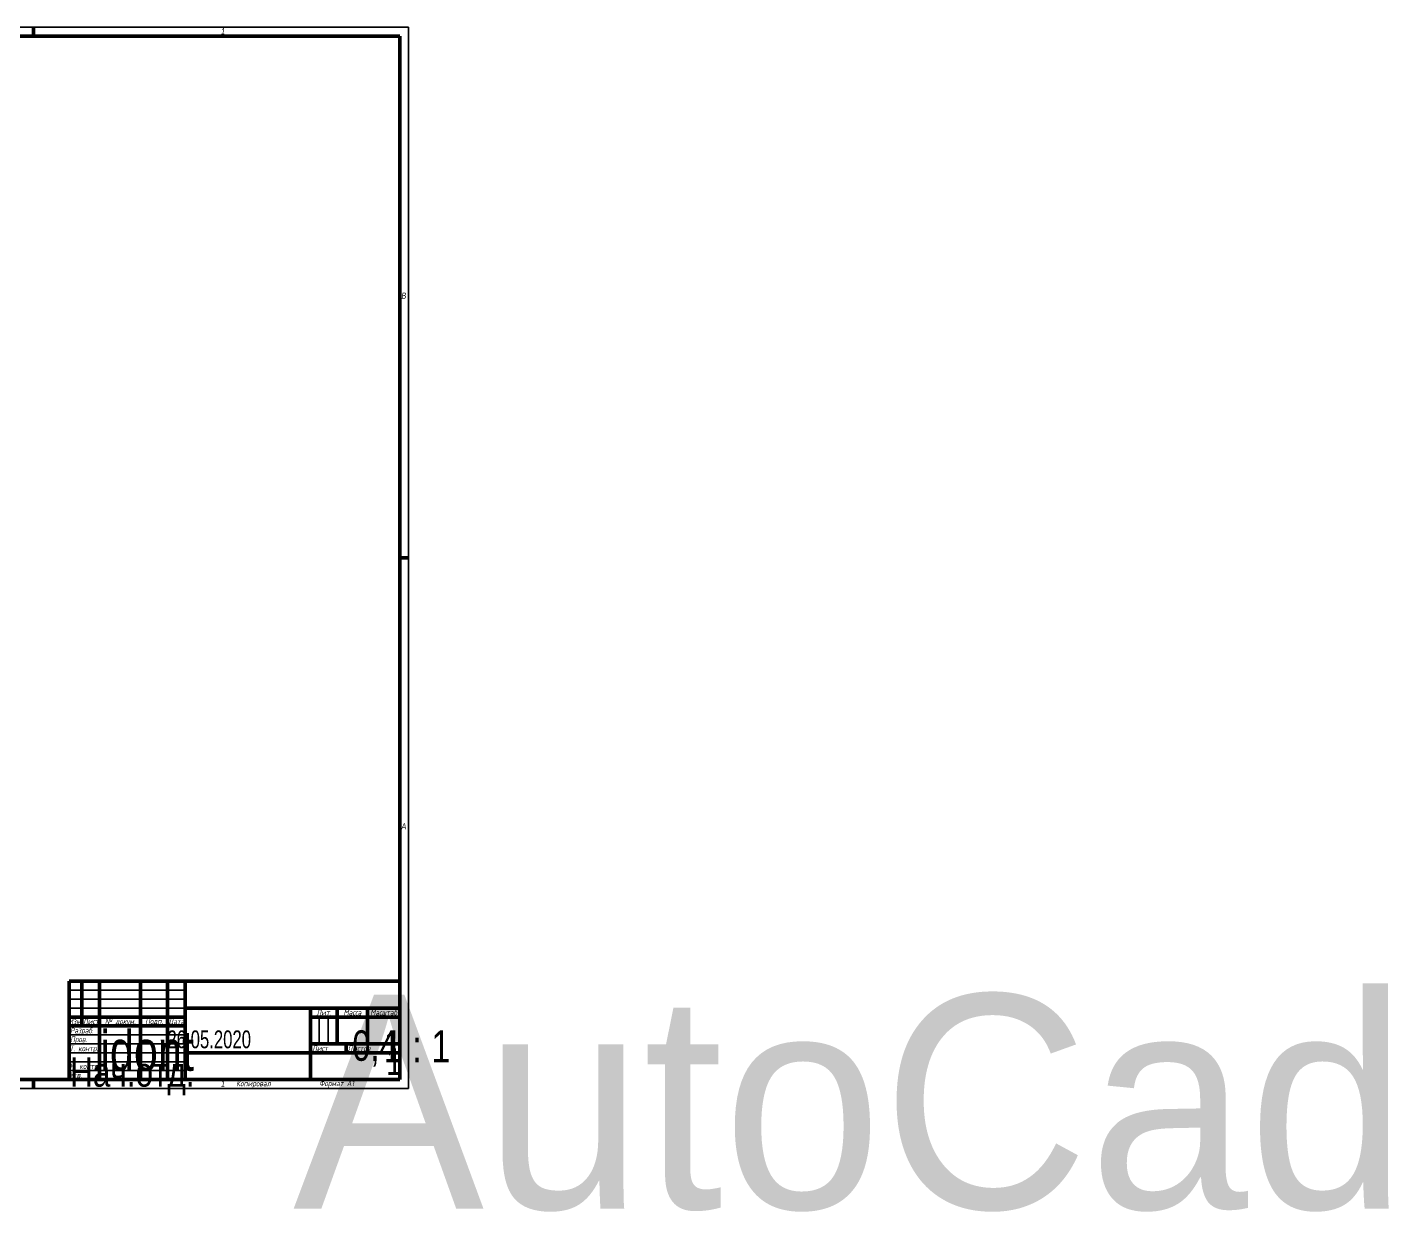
# Model space of a CAD drawing. Header units: millimetres. Extents: x -232 to 1390, y -69 to 653.
# Drawn here: x 628 to 1390, y -69 to 594 of the extents above; entities that cross this region are included whole.
import ezdxf
from ezdxf.enums import TextEntityAlignment as Align

# ---------------------------------------------------------------- set-up
doc = ezdxf.new("R2018")
doc.units = ezdxf.units.MM
doc.layers.add('Заголовок (ГОСТ)', color=7, linetype='Continuous', lineweight=50)
doc.layers.add('Кромка (ГОСТ)', color=7, linetype='Continuous', lineweight=50)
doc.styles.add('Альтернативный текст (ГОСТ)', font='', dxfattribs={"width": 0.8})
doc.styles.get('Альтернативный текст (ГОСТ)').set_extended_font_data('Arial', italic=True)

# ---------------------------------------------------------------- blocks, each defined once
blk = doc.blocks.new('Основные надписи ГОСТ - Форма 1')
at = {"layer": 'Заголовок (ГОСТ)'}
for p, q in [((0, 55), (185, 55)), ((0, 0), (0, 55)), ((0, 0), (0, 55)), ((7, 55), (7, 30)), ((17, 55), (17, 0)), ((40, 55), (40, 0)), ((55, 55), (55, 0)), ((65, 55), (65, 0)), ((185, 0), (185, 55)), ((65, 40), (185, 40)), ((135, 40), (135, 0)), ((150, 40), (150, 20)), ((167, 40), (167, 20)), ((0, 35), (65, 35)), ((135, 35), (185, 35)), ((0, 30), (65, 30)), ((135, 20), (185, 20)), ((155, 20), (155, 15)), ((65, 15), (185, 15)), ((185, 0), (0, 0))]:
    blk.add_line(p, q, dxfattribs=at)
at = {"layer": 'Заголовок (ГОСТ)', "linetype": 'Continuous', "lineweight": 25}
for p, q in [((0, 50), (65, 50)), ((0, 45), (65, 45)), ((0, 40), (65, 40)), ((140, 35), (140, 20)), ((145, 35), (145, 20)), ((0, 25), (65, 25)), ((0, 20), (65, 20)), ((0, 15), (65, 15)), ((0, 10), (65, 10)), ((0, 5), (65, 5))]:
    blk.add_line(p, q, dxfattribs=at)
at = {"layer": 'Заголовок (ГОСТ)', "char_height": 3.17, "style": 'Альтернативный текст (ГОСТ)'}
for s, insert, width, attachment_point in [('\\fGOST Common|b0|i1;\\H3.1700;Лит.', (142.52, 37.49), 14.9766, 5), ('\\fGOST Common|b0|i1;\\H3.1700;Масса', (158.55, 37.51), 16.9878, 5), ('\\fGOST Common|b0|i1;\\H3.1700;Масштаб', (176.02, 37.53), 17.8316, 5), ('\\fGOST Common|b0|i1;\\H3.1700;Изм.', (3.5, 32.56), 6.9635, 5), ('\\fGOST Common|b0|i1;\\H3.1700;Лист', (12.1, 32.5), 10.0029, 5), ('\\A0;\\fGOST Common|b0|i1;\\H3.1700;№ докум.', (28.58, 32.16), 22.9069, 5), ('\\fGOST Common|b0|i1;\\H3.1700;Подп.', (47.56, 32.45), 14.879, 5), ('\\fGOST Common|b0|i1;\\H3.1700;Дата', (60.02, 32.24), 9.9614, 5), ('\\fGOST Common|b0|i1;\\H3.1700;Разраб.', (0.47, 27), 16.9971, 4), ('\\fGOST Common|b0|i1;\\H3.1700;Пров.', (0.56, 22.08), 17.0192, 4), ('\\A0;\\fGOST Common|b0|i1;\\H3.1700;Т. контр.', (0.23, 17.01), 16.9554, 4), ('\\fGOST Common|b0|i1;\\H3.1700;Лист', (140.37, 17.5), 10.5071, 5), ('\\A1;', (150.6, 17.54), 8.8313, 5), ('\\fGOST Common|b0|i1;\\H3.1700;Листов', (162.21, 17.5), 14.3668, 5), ('\\fGOST Common|b0|i1;\\H3.1700;Н. контр.', (0.36, 7.05), 16.9999, 4), ('\\fGOST Common|b0|i1;\\H3.1700;Утв.', (0.34, 2.52), 17.0083, 4), ('\\fGOST Common|b0|i1;\\H3.1700;Копировал', (93.48, -0.59), 19.7871, 1)]:
    blk.add_mtext(s, dxfattribs=dict(at, insert=insert, width=width, attachment_point=attachment_point))
at = {"layer": 'Заголовок (ГОСТ)', "lineweight": 30, "flags": 104}
for tag, height, width, p in [('Изм1', 2.89, 0.7, (3.51, 52.52)), ('Лист1', 2.89, 0.7, (12.03, 52.52)), ('Докум1', 2.89, 0.7, (28.54, 52.48)), ('Изм2', 2.89, 0.7, (3.5, 47.52)), ('Лист2', 2.89, 0.7, (12.01, 47.5)), ('Докум2', 2.89, 0.7, (28.53, 47.5)), ('Изм3', 2.89, 0.7, (3.5, 42.5)), ('Изм4', 2.89, 0.7, (3.51, 37.5)), ('Лист4', 2.89, 0.7, (12, 37.53)), ('Лист3', 2.89, 0.7, (12.01, 42.51)), ('Докум3', 2.89, 0.7, (28.51, 42.48)), ('Докум4', 2.89, 0.7, (28.51, 37.52)), ('НАИМЕНОВАНИЕ', 5, 0.8, (100.03, 29.98)), ('Литера', 3.5, 0.8, (137.52, 27.25)), ('Литера2', 3.5, 0.8, (142.51, 27.22)), ('Литера3', 3.5, 0.8, (147.52, 27.21)), ('Масса', 3.5, 0.8, (158.47, 27.53)), ('Масштаб', 3.5, 0.8, (176, 27.6)), ('Тип_документа', 3.17, 0.8, (100.08, 17.56)), ('Листов', 3.17, 0.8, (177.46, 17.58)), ('Материал_Класс', 3.5, 0.9, (99.98, 7.54))]:
    blk.add_attdef(tag, text='', height=height, dxfattribs=dict(at, width=width)).set_placement(p, align=Align.MIDDLE_CENTER)
for tag, height, width, p in [('Подп1', 2.89, 0.7, (40.01, 52.51)), ('Дата1', 2, 0.7, (55.01, 52.51)), ('Подп2', 2.89, 0.7, (40.01, 47.5)), ('Дата2', 2, 0.7, (55.01, 47.49)), ('Подп3', 2.89, 0.7, (40.01, 42.51)), ('Подп4', 2.89, 0.7, (40.01, 37.51)), ('Дата3', 2, 0.7, (55.02, 42.52)), ('Дата4', 2, 0.7, (55.02, 37.51)), ('ПРОВЕРИЛ', 3.17, 0.8, (17.41, 22.53)), ('АВТОР', 3.17, 0.8, (17.41, 27.49)), ('Разработал_Подп.', 2.89, 0.7, (40.05, 27.51)), ('Проверил_Подп.', 2.89, 0.7, (40.05, 22.52)), ('ДАТА_ПРОВЕРКИ', 2, 0.7, (55.02, 22.51)), ('ДАТА_СОЗДАНИЯ', 2, 0.7, (55.01, 27.51)), ('ТЕХНОЛОГ', 3.17, 0.8, (17.33, 17.54)), ('Технолог_Подп.', 2.89, 0.7, (40.05, 17.51)), ('Технолог_Дата', 2, 0.7, (55.01, 17.5)), ('Должность_руководителя', 3.17, 0.8, (0.52, 12.51)), ('НОРМОКОНТРОЛЬ', 3.17, 0.8, (17.37, 7.48)), ('НАЧ._ОТДЕЛА', 3.17, 0.8, (17.46, 12.45)), ('Руководитель_Подп.', 2.89, 0.7, (40.01, 12.5)), ('Нормоконтроль_Подп.', 2.89, 0.7, (40.05, 7.52)), ('Руководитель_Дата', 2, 0.7, (55.01, 12.51)), ('ДАТА_НОРМОКОНТРОЛЯ', 2, 0.7, (55.02, 7.51)), ('УТВЕРДИЛ', 3.17, 0.8, (17.4, 2.51)), ('Утвердил_Подп.', 2.89, 0.7, (40.05, 2.51)), ('ДАТА_УТВЕРЖДЕНИЯ', 2, 0.7, (55.01, 2.5))]:
    blk.add_attdef(tag, text='', height=height, dxfattribs=dict(at, width=width)).set_placement(p, align=Align.MIDDLE_LEFT)
for tag, height, p in [('ОБОЗНАЧЕНИЕ', 5, (125.33, 47.56)), ('ОРГАНИЗАЦИЯ', 3.5, (160.02, 7.6))]:
    blk.add_attdef(tag, text='', height=height, dxfattribs=at).set_placement(p, align=Align.MIDDLE_CENTER)
at = {"layer": 'Заголовок (ГОСТ)', "lineweight": 30, "width": 0.9, "flags": 104}
for tag, p in [('Материал_Наим.', (133.71, 9.75)), ('Материал_ГОСТ', (134.04, 4.06))]:
    blk.add_attdef(tag, text='', height=3.5, dxfattribs=at).set_placement(p, align=Align.MIDDLE_RIGHT)
blk = doc.blocks.new('Рамки ГОСТ_ граница 594x841')
at = {"layer": 'Кромка (ГОСТ)', "lineweight": 25}
for p, q in [((0, 0), (0, 594)), ((0, 594), (841, 594)), ((841, 594), (841, 0)), ((841, 0), (0, 0))]:
    blk.add_line(p, q, dxfattribs=at)
at = {"layer": 'Кромка (ГОСТ)'}
for p, q in [((836, 589), (20, 589)), ((20, 589), (20, 5)), ((211, 589), (211, 594)), ((421, 589), (421, 594)), ((631, 589), (631, 594)), ((836, 5), (836, 589)), ((836, 297), (841, 297)), ((20, 5), (836, 5)), ((211, 5), (211, 0)), ((421, 5), (421, 0)), ((631, 5), (631, 0))]:
    blk.add_line(p, q, dxfattribs=at)
at = {"layer": 'Кромка (ГОСТ)', "attachment_point": 1, "style": 'Альтернативный текст (ГОСТ)'}
for s, insert, char_height in [('\\A1;\\fArial|b0|i1;\\H3.5000;4', (106, 593.5), 3.5), ('\\A1;\\fArial|b0|i1;\\H3.5000;3', (316, 593.5), 3.5), ('\\A1;\\fArial|b0|i1;\\H3.5000;2', (526, 593.5), 3.5), ('\\A1;\\fArial|b0|i1;\\H3.5000;1', (736, 593.5), 3.5), ('\\A1;\\fArial|b0|i1;\\H3.5000;B', (16, 455.5), 3.5), ('\\A1;\\fArial|b0|i1;\\H3.5000;B', (837, 445.5), 3.5), ('\\A1;\\fArial|b0|i1;\\H3.5000;A', (16, 155), 3.5), ('\\A1;\\fArial|b0|i1;\\H3.5000;A', (837, 148.5), 3.5), ('\\A1;\\fArial|b0|i1;\\H3.5000;4', (106, 4.5), 3.5), ('\\A1;\\fArial|b0|i1;\\H3.5000;3', (316, 4.5), 3.5), ('\\A1;\\fArial|b0|i1;\\H3.5000;2', (526, 4.5), 3.5), ('\\A1;\\fArial|b0|i1;\\H3.5000;1', (736, 4.5), 3.5), ('\\A1;\\fGOST Common|b0|i1;\\H3.1700;Формат A1', (791, 4.5), 3.17)]:
    blk.add_mtext(s, dxfattribs=dict(at, insert=insert, char_height=char_height))

msp = doc.modelspace()

# ---------------------------------------------------------------- block references
msp.add_blockref('Рамки ГОСТ_ граница 594x841', (0, 0))
ref = msp.add_blockref('Основные надписи ГОСТ - Форма 1', (651, 5))
lines = msp.add_mtext('\\W0.8000;Нач.отд.', dxfattribs={"layer": 'Заголовок (ГОСТ)', "insert": (651.52, 17.51), "char_height": 16.476, "attachment_point": 1})
ref.add_attrib('Должность_руководителя', '', (651.52, 17.51), dxfattribs={"flags": 104}).embed_mtext(lines)
lines = msp.add_mtext('\\W0.8000;idont', dxfattribs={"layer": 'Заголовок (ГОСТ)', "insert": (668.41, 32.49), "char_height": 22.5926, "attachment_point": 1})
ref.add_attrib('АВТОР', '', (668.41, 32.49), dxfattribs={"flags": 104}).embed_mtext(lines)
lines = msp.add_mtext('\\W0.8000;', dxfattribs={"layer": 'Заголовок (ГОСТ)', "insert": (668.41, 27.53), "char_height": 22.552, "attachment_point": 1})
ref.add_attrib('ПРОВЕРИЛ', '', (668.41, 27.53), dxfattribs={"flags": 104}).embed_mtext(lines)
lines = msp.add_mtext('\\W0.8000;', dxfattribs={"layer": 'Заголовок (ГОСТ)', "insert": (668.33, 22.54), "char_height": 22.671, "attachment_point": 1})
ref.add_attrib('ТЕХНОЛОГ', '', (668.33, 22.54), dxfattribs={"flags": 104}).embed_mtext(lines)
lines = msp.add_mtext('\\W0.8000;', dxfattribs={"layer": 'Заголовок (ГОСТ)', "insert": (668.46, 17.45), "char_height": 22.555, "attachment_point": 1})
ref.add_attrib('НАЧ._ОТДЕЛА', '', (668.46, 17.45), dxfattribs={"flags": 104}).embed_mtext(lines)
lines = msp.add_mtext('\\W0.8000;', dxfattribs={"layer": 'Заголовок (ГОСТ)', "insert": (668.37, 12.48), "char_height": 22.669, "attachment_point": 1})
ref.add_attrib('НОРМОКОНТРОЛЬ', '', (668.37, 12.48), dxfattribs={"flags": 104}).embed_mtext(lines)
lines = msp.add_mtext('\\W0.8000;', dxfattribs={"layer": 'Заголовок (ГОСТ)', "insert": (668.4, 7.51), "char_height": 22.613, "attachment_point": 1})
ref.add_attrib('УТВЕРДИЛ', '', (668.4, 7.51), dxfattribs={"flags": 104}).embed_mtext(lines)
lines = msp.add_mtext('AutoCad', dxfattribs={"layer": 'Заголовок (ГОСТ)', "insert": (776.33, 52.56), "char_height": 119.843, "attachment_point": 1})
ref.add_attrib('ОБОЗНАЧЕНИЕ', '', (776.33, 52.56), dxfattribs={"flags": 104}).embed_mtext(lines)
lines = msp.add_mtext('\\W0.8000;', dxfattribs={"layer": 'Заголовок (ГОСТ)', "insert": (751.03, 34.98), "char_height": 69.609, "attachment_point": 1})
ref.add_attrib('НАИМЕНОВАНИЕ', '', (751.03, 34.98), dxfattribs={"flags": 104}).embed_mtext(lines)
lines = msp.add_mtext('\\W0.8000;', dxfattribs={"layer": 'Заголовок (ГОСТ)', "insert": (751.08, 22.56), "char_height": 69.703, "attachment_point": 1})
ref.add_attrib('Тип_документа', '', (751.08, 22.56), dxfattribs={"flags": 104}).embed_mtext(lines)
lines = msp.add_mtext('\\W0.9000;', dxfattribs={"layer": 'Заголовок (ГОСТ)', "insert": (750.98, 12.54), "char_height": 67.258, "attachment_point": 1})
ref.add_attrib('Материал_Класс', '', (750.98, 12.54), dxfattribs={"flags": 104}).embed_mtext(lines)
lines = msp.add_mtext('\\W0.9000;', dxfattribs={"layer": 'Заголовок (ГОСТ)', "insert": (784.71, 14.75), "char_height": 66.975, "attachment_point": 1})
ref.add_attrib('Материал_Наим.', '', (784.71, 14.75), dxfattribs={"flags": 104}).embed_mtext(lines)
lines = msp.add_mtext('\\W0.9000;', dxfattribs={"layer": 'Заголовок (ГОСТ)', "insert": (785.04, 9.06), "char_height": 66.753, "attachment_point": 1})
ref.add_attrib('Материал_ГОСТ', '', (785.04, 9.06), dxfattribs={"flags": 104}).embed_mtext(lines)
lines = msp.add_mtext('\\W0.8000;', dxfattribs={"layer": 'Заголовок (ГОСТ)', "insert": (788.52, 32.25), "char_height": 5.029, "attachment_point": 1})
ref.add_attrib('Литера', '', (788.52, 32.25), dxfattribs={"flags": 104}).embed_mtext(lines)
lines = msp.add_mtext('\\W0.8000;', dxfattribs={"layer": 'Заголовок (ГОСТ)', "insert": (793.51, 32.22), "char_height": 5.029, "attachment_point": 1})
ref.add_attrib('Литера2', '', (793.51, 32.22), dxfattribs={"flags": 104}).embed_mtext(lines)
lines = msp.add_mtext('\\W0.8000;', dxfattribs={"layer": 'Заголовок (ГОСТ)', "insert": (798.52, 32.21), "char_height": 5.017, "attachment_point": 1})
ref.add_attrib('Литера3', '', (798.52, 32.21), dxfattribs={"flags": 104}).embed_mtext(lines)
lines = msp.add_mtext('\\W0.8000;0,4', dxfattribs={"layer": 'Заголовок (ГОСТ)', "insert": (809.47, 32.53), "char_height": 17.0435, "attachment_point": 1})
ref.add_attrib('Масса', '', (809.47, 32.53), dxfattribs={"flags": 104}).embed_mtext(lines)
lines = msp.add_mtext('\\W0.8000;1 : 1', dxfattribs={"layer": 'Заголовок (ГОСТ)', "insert": (827, 32.6), "char_height": 17.9476, "attachment_point": 1})
ref.add_attrib('Масштаб', '', (827, 32.6), dxfattribs={"flags": 104}).embed_mtext(lines)
lines = msp.add_mtext('\\W0.8000;1', dxfattribs={"layer": 'Заголовок (ГОСТ)', "insert": (828.46, 22.58), "char_height": 14.965, "attachment_point": 1})
ref.add_attrib('Листов', '', (828.46, 22.58), dxfattribs={"flags": 104}).embed_mtext(lines)
lines = msp.add_mtext('\\W0.7000;', dxfattribs={"layer": 'Заголовок (ГОСТ)', "insert": (706.01, 57.51), "char_height": 9.984, "attachment_point": 1})
ref.add_attrib('Дата1', '', (706.01, 57.51), dxfattribs={"flags": 104}).embed_mtext(lines)
lines = msp.add_mtext('\\W0.7000;', dxfattribs={"layer": 'Заголовок (ГОСТ)', "insert": (706.01, 52.49), "char_height": 9.984, "attachment_point": 1})
ref.add_attrib('Дата2', '', (706.01, 52.49), dxfattribs={"flags": 104}).embed_mtext(lines)
lines = msp.add_mtext('\\W0.7000;', dxfattribs={"layer": 'Заголовок (ГОСТ)', "insert": (706.02, 47.52), "char_height": 9.971, "attachment_point": 1})
ref.add_attrib('Дата3', '', (706.02, 47.52), dxfattribs={"flags": 104}).embed_mtext(lines)
lines = msp.add_mtext('\\W0.7000;', dxfattribs={"layer": 'Заголовок (ГОСТ)', "insert": (706.02, 42.51), "char_height": 9.989, "attachment_point": 1})
ref.add_attrib('Дата4', '', (706.02, 42.51), dxfattribs={"flags": 104}).embed_mtext(lines)
lines = msp.add_mtext('\\W0.7000;26.05.2020', dxfattribs={"layer": 'Заголовок (ГОСТ)', "insert": (706.01, 32.51), "char_height": 9.9804, "attachment_point": 1})
ref.add_attrib('ДАТА_СОЗДАНИЯ', '', (706.01, 32.51), dxfattribs={"flags": 104}).embed_mtext(lines)
lines = msp.add_mtext('\\W0.7000;', dxfattribs={"layer": 'Заголовок (ГОСТ)', "insert": (706.02, 27.51), "char_height": 9.958, "attachment_point": 1})
ref.add_attrib('ДАТА_ПРОВЕРКИ', '', (706.02, 27.51), dxfattribs={"flags": 104}).embed_mtext(lines)
lines = msp.add_mtext('\\W0.7000;', dxfattribs={"layer": 'Заголовок (ГОСТ)', "insert": (706.01, 22.5), "char_height": 9.986, "attachment_point": 1})
ref.add_attrib('Технолог_Дата', '', (706.01, 22.5), dxfattribs={"flags": 104}).embed_mtext(lines)
lines = msp.add_mtext('\\W0.7000;', dxfattribs={"layer": 'Заголовок (ГОСТ)', "insert": (706.01, 17.51), "char_height": 9.99, "attachment_point": 1})
ref.add_attrib('Руководитель_Дата', '', (706.01, 17.51), dxfattribs={"flags": 104}).embed_mtext(lines)
lines = msp.add_mtext('\\W0.7000;', dxfattribs={"layer": 'Заголовок (ГОСТ)', "insert": (706.02, 12.51), "char_height": 9.982, "attachment_point": 1})
ref.add_attrib('ДАТА_НОРМОКОНТРОЛЯ', '', (706.02, 12.51), dxfattribs={"flags": 104}).embed_mtext(lines)
lines = msp.add_mtext('\\W0.7000;', dxfattribs={"layer": 'Заголовок (ГОСТ)', "insert": (706.01, 7.5), "char_height": 9.997, "attachment_point": 1})
ref.add_attrib('ДАТА_УТВЕРЖДЕНИЯ', '', (706.01, 7.5), dxfattribs={"flags": 104}).embed_mtext(lines)
lines = msp.add_mtext('\\W0.7000;', dxfattribs={"layer": 'Заголовок (ГОСТ)', "insert": (691.01, 57.51), "char_height": 14.92, "attachment_point": 1})
ref.add_attrib('Подп1', '', (691.01, 57.51), dxfattribs={"flags": 104}).embed_mtext(lines)
lines = msp.add_mtext('\\W0.7000;', dxfattribs={"layer": 'Заголовок (ГОСТ)', "insert": (691.01, 52.5), "char_height": 14.986, "attachment_point": 1})
ref.add_attrib('Подп2', '', (691.01, 52.5), dxfattribs={"flags": 104}).embed_mtext(lines)
lines = msp.add_mtext('\\W0.7000;', dxfattribs={"layer": 'Заголовок (ГОСТ)', "insert": (691.01, 47.51), "char_height": 14.986, "attachment_point": 1})
ref.add_attrib('Подп3', '', (691.01, 47.51), dxfattribs={"flags": 104}).embed_mtext(lines)
lines = msp.add_mtext('\\W0.7000;', dxfattribs={"layer": 'Заголовок (ГОСТ)', "insert": (691.01, 42.51), "char_height": 14.966, "attachment_point": 1})
ref.add_attrib('Подп4', '', (691.01, 42.51), dxfattribs={"flags": 104}).embed_mtext(lines)
lines = msp.add_mtext('\\W0.7000;', dxfattribs={"layer": 'Заголовок (ГОСТ)', "insert": (691.05, 32.51), "char_height": 14.96, "attachment_point": 1})
ref.add_attrib('Разработал_Подп.', '', (691.05, 32.51), dxfattribs={"flags": 104}).embed_mtext(lines)
lines = msp.add_mtext('\\W0.7000;', dxfattribs={"layer": 'Заголовок (ГОСТ)', "insert": (691.05, 27.52), "char_height": 14.94, "attachment_point": 1})
ref.add_attrib('Проверил_Подп.', '', (691.05, 27.52), dxfattribs={"flags": 104}).embed_mtext(lines)
lines = msp.add_mtext('\\W0.7000;', dxfattribs={"layer": 'Заголовок (ГОСТ)', "insert": (691.05, 22.51), "char_height": 14.94, "attachment_point": 1})
ref.add_attrib('Технолог_Подп.', '', (691.05, 22.51), dxfattribs={"flags": 104}).embed_mtext(lines)
lines = msp.add_mtext('\\W0.7000;', dxfattribs={"layer": 'Заголовок (ГОСТ)', "insert": (691.01, 17.5), "char_height": 14.98, "attachment_point": 1})
ref.add_attrib('Руководитель_Подп.', '', (691.01, 17.5), dxfattribs={"flags": 104}).embed_mtext(lines)
lines = msp.add_mtext('\\W0.7000;', dxfattribs={"layer": 'Заголовок (ГОСТ)', "insert": (691.05, 12.52), "char_height": 14.94, "attachment_point": 1})
ref.add_attrib('Нормоконтроль_Подп.', '', (691.05, 12.52), dxfattribs={"flags": 104}).embed_mtext(lines)
lines = msp.add_mtext('\\W0.7000;', dxfattribs={"layer": 'Заголовок (ГОСТ)', "insert": (691.05, 7.51), "char_height": 14.96, "attachment_point": 1})
ref.add_attrib('Утвердил_Подп.', '', (691.05, 7.51), dxfattribs={"flags": 104}).embed_mtext(lines)
lines = msp.add_mtext('\\W0.7000;', dxfattribs={"layer": 'Заголовок (ГОСТ)', "insert": (679.54, 57.48), "char_height": 22.947, "attachment_point": 1})
ref.add_attrib('Докум1', '', (679.54, 57.48), dxfattribs={"flags": 104}).embed_mtext(lines)
lines = msp.add_mtext('\\W0.7000;', dxfattribs={"layer": 'Заголовок (ГОСТ)', "insert": (679.53, 52.5), "char_height": 22.978, "attachment_point": 1})
ref.add_attrib('Докум2', '', (679.53, 52.5), dxfattribs={"flags": 104}).embed_mtext(lines)
lines = msp.add_mtext('\\W0.7000;', dxfattribs={"layer": 'Заголовок (ГОСТ)', "insert": (679.51, 47.48), "char_height": 22.947, "attachment_point": 1})
ref.add_attrib('Докум3', '', (679.51, 47.48), dxfattribs={"flags": 104}).embed_mtext(lines)
lines = msp.add_mtext('\\W0.7000;', dxfattribs={"layer": 'Заголовок (ГОСТ)', "insert": (679.51, 42.52), "char_height": 22.974, "attachment_point": 1})
ref.add_attrib('Докум4', '', (679.51, 42.52), dxfattribs={"flags": 104}).embed_mtext(lines)
lines = msp.add_mtext('\\W0.7000;', dxfattribs={"layer": 'Заголовок (ГОСТ)', "insert": (663.03, 57.52), "char_height": 9.993, "attachment_point": 1})
ref.add_attrib('Лист1', '', (663.03, 57.52), dxfattribs={"flags": 104}).embed_mtext(lines)
lines = msp.add_mtext('\\W0.7000;', dxfattribs={"layer": 'Заголовок (ГОСТ)', "insert": (663.01, 52.5), "char_height": 9.978, "attachment_point": 1})
ref.add_attrib('Лист2', '', (663.01, 52.5), dxfattribs={"flags": 104}).embed_mtext(lines)
lines = msp.add_mtext('\\W0.7000;', dxfattribs={"layer": 'Заголовок (ГОСТ)', "insert": (663.01, 47.51), "char_height": 9.978, "attachment_point": 1})
ref.add_attrib('Лист3', '', (663.01, 47.51), dxfattribs={"flags": 104}).embed_mtext(lines)
lines = msp.add_mtext('\\W0.7000;', dxfattribs={"layer": 'Заголовок (ГОСТ)', "insert": (663, 42.53), "char_height": 9.994, "attachment_point": 1})
ref.add_attrib('Лист4', '', (663, 42.53), dxfattribs={"flags": 104}).embed_mtext(lines)
lines = msp.add_mtext('\\W0.7000;', dxfattribs={"layer": 'Заголовок (ГОСТ)', "insert": (654.51, 57.52), "char_height": 7.004, "attachment_point": 1})
ref.add_attrib('Изм1', '', (654.51, 57.52), dxfattribs={"flags": 104}).embed_mtext(lines)
lines = msp.add_mtext('\\W0.7000;', dxfattribs={"layer": 'Заголовок (ГОСТ)', "insert": (654.5, 52.52), "char_height": 6.988, "attachment_point": 1})
ref.add_attrib('Изм2', '', (654.5, 52.52), dxfattribs={"flags": 104}).embed_mtext(lines)
lines = msp.add_mtext('\\W0.7000;', dxfattribs={"layer": 'Заголовок (ГОСТ)', "insert": (654.5, 47.5), "char_height": 7.02, "attachment_point": 1})
ref.add_attrib('Изм3', '', (654.5, 47.5), dxfattribs={"flags": 104}).embed_mtext(lines)
lines = msp.add_mtext('\\W0.7000;', dxfattribs={"layer": 'Заголовок (ГОСТ)', "insert": (654.51, 42.5), "char_height": 7.004, "attachment_point": 1})
ref.add_attrib('Изм4', '', (654.51, 42.5), dxfattribs={"flags": 104}).embed_mtext(lines)

doc.saveas('drawing.dxf')
